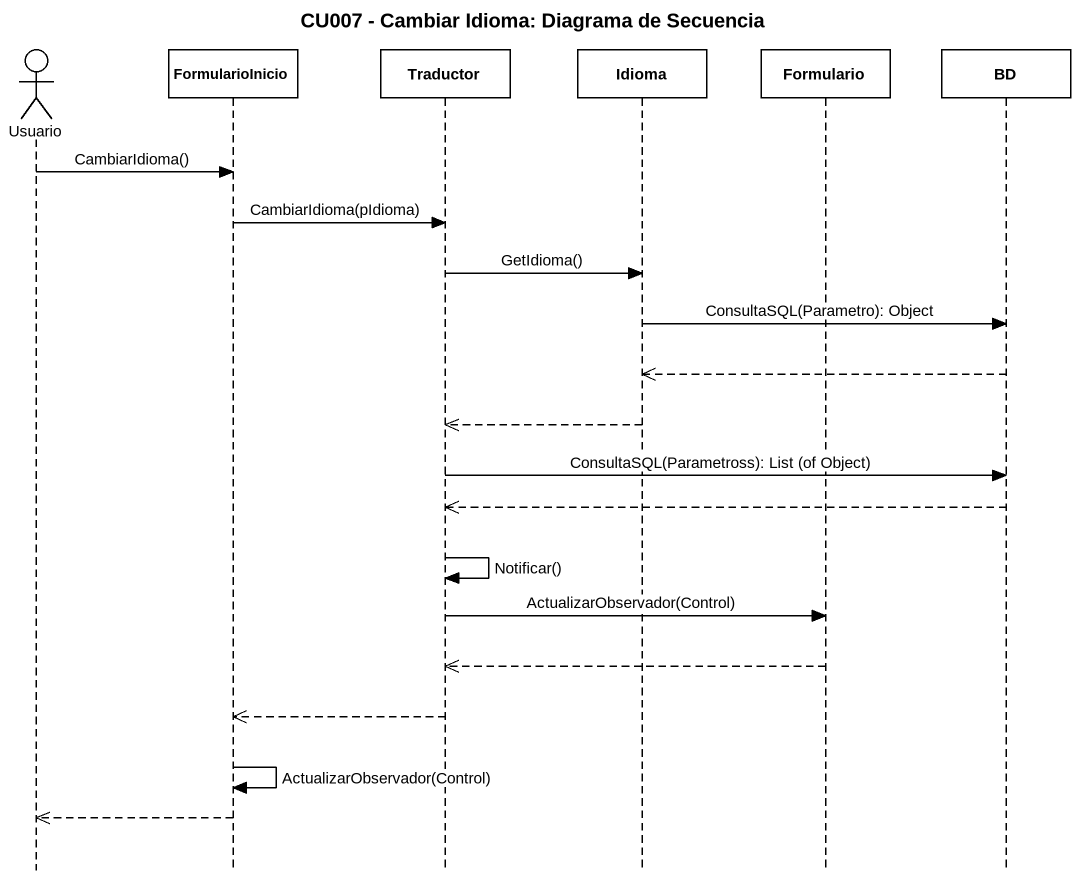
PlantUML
@startuml
title CU007 - Cambiar Idioma: Diagrama de Secuencia
hide footbox
actor Usuario
participant FormularioInicio
participant Traductor
participant Idioma
participant Formulario
participant BD

Usuario -> FormularioInicio : CambiarIdioma()
FormularioInicio -> Traductor : CambiarIdioma(pIdioma)
Traductor -> Idioma : GetIdioma()
Idioma -> BD : ConsultaSQL(Parametro): Object
BD -->> Idioma
Idioma -->> Traductor
Traductor -> BD : ConsultaSQL(Parametross): List (of Object)
BD -->> Traductor
Traductor -> Traductor : Notificar()
Traductor -> Formulario : ActualizarObservador(Control)
Formulario -->> Traductor
Traductor -->> FormularioInicio
FormularioInicio -> FormularioInicio : ActualizarObservador(Control)
FormularioInicio -->> Usuario
@enduml
